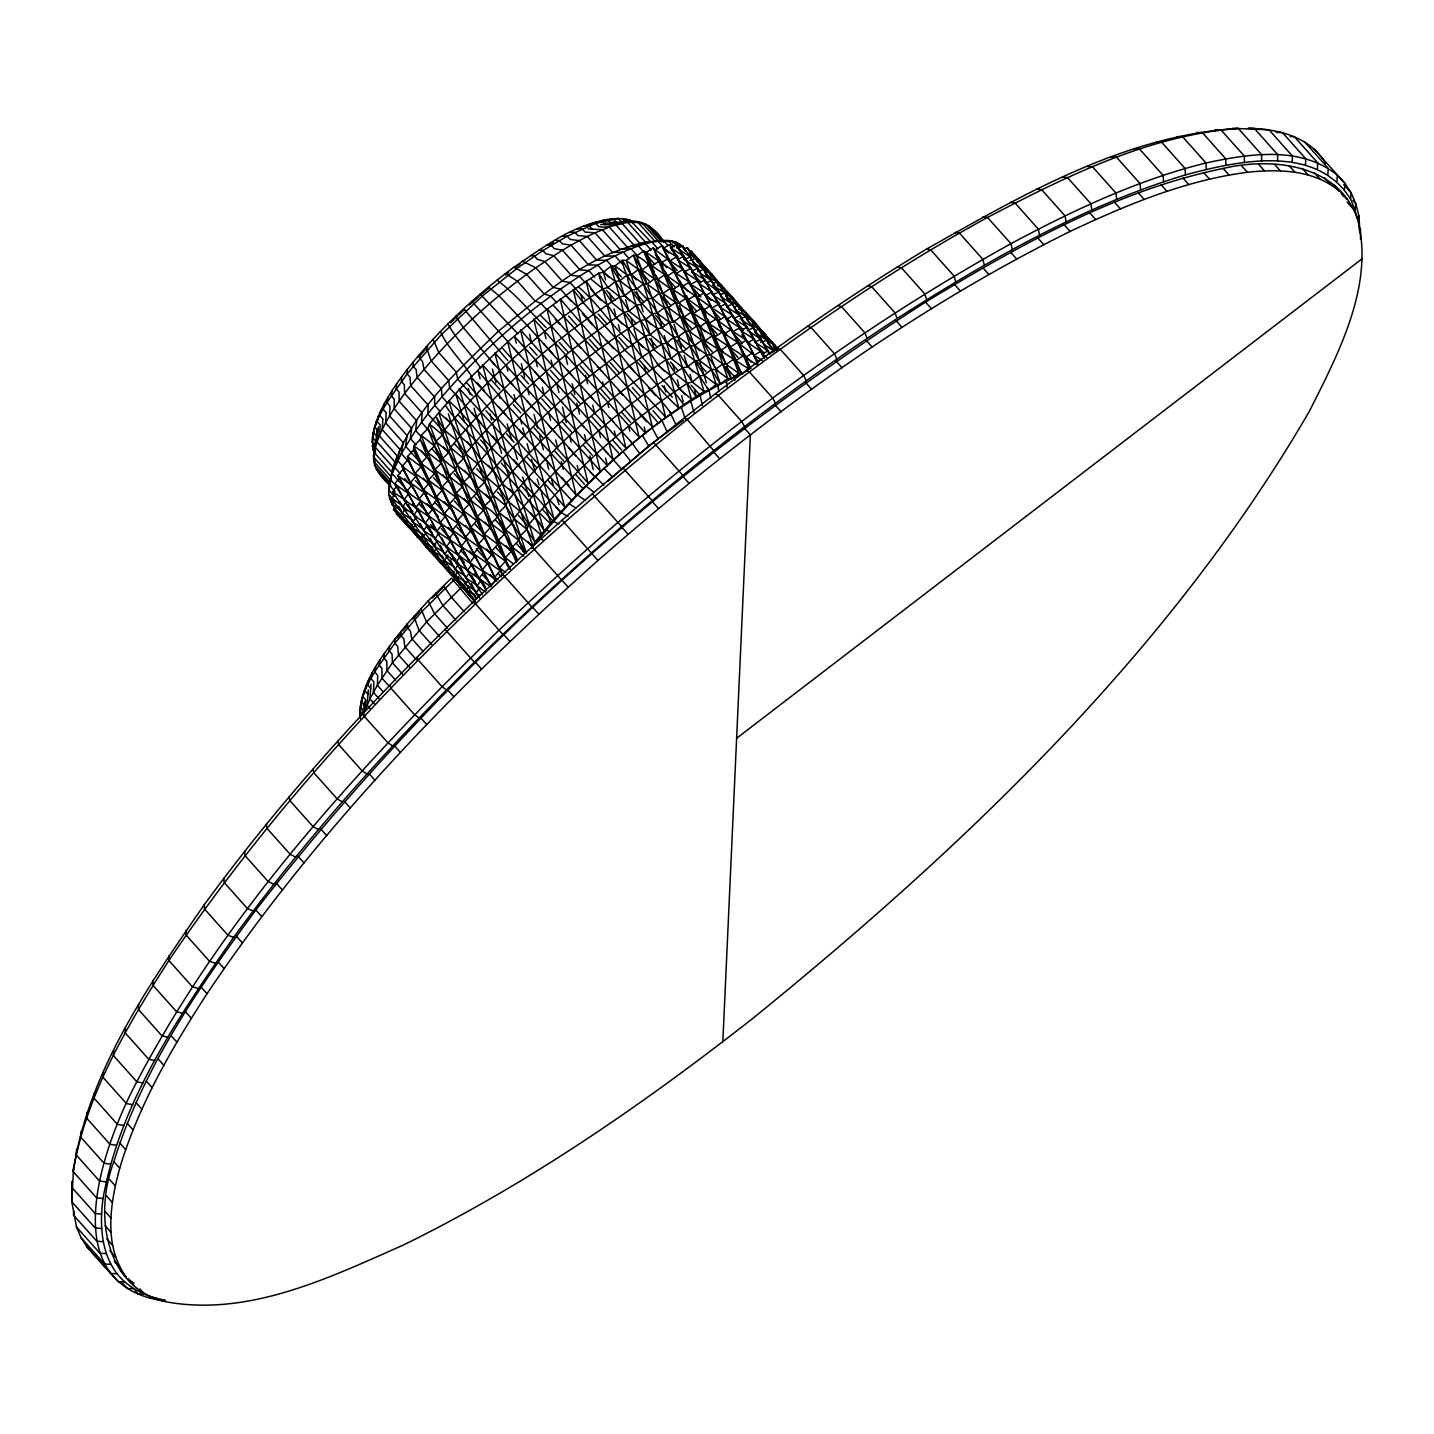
<?xml version="1.0" encoding="UTF-8"?>
<svg xmlns="http://www.w3.org/2000/svg" width="1434" height="1434" viewBox="0 0 1434 1434"><rect width="100%" height="100%" fill="white"/><g stroke="black" fill="none" stroke-linecap="round" stroke-linejoin="round"><path stroke-width="1.5" d="M1261.615 161.128L1261.651 154.657L1238.241 128.415C1124.973 135.172 1023.123 194.576 926.507 249.104C785.133 334.319 654.496 436.42 532.104 546.928C412.58 656.055 300.047 773.768 204.363 904.567C148.24 985.893 88.173 1071.7 73.152 1171.596L96.562 1197.838L102.997 1198.519C120.474 1101.133 178.228 1017.1 233.634 937.37C321.341 817.326 423.514 708.486 531.835 606.923C645.587 501.219 766.957 403.384 897.092 318.527C987.65 260.737 1082.096 206.155 1185.47 174.876C1238.044 160.787 1315.91 143.454 1350.577 199.111C1382.215 270.685 1341.435 347.566 1309.403 411.253C1170.467 650.373 966.552 844.769 753.549 1017.817C643.884 1103.75 528.537 1183.749 403.133 1245.142C329.175 1277.802 248.064 1317.29 165.107 1301.624C103.893 1286.674 94.196 1212.286 113.878 1161.665C142.558 1068.778 198.663 987.47 255.844 909.998C441.797 671.004 670.825 465.494 925.575 302.108C1018.516 245.77 1115.634 190.614 1223.166 168.441C1272.155 156.915 1338.908 164.085 1357.55 219.294M760.988 342.618L761.024 339.141L737.793 305.603L712.142 274.396L693.644 254.84M168.925 955.761L168.889 960.475C127.447 1025.597 86.04 1094.321 73.152 1171.596M1277.569 161.11L1277.694 154.657L1254.284 128.397L1248.297 128.307C1277.192 128.773 1310.174 136.499 1325.643 163.44M153.115 980.462L152.972 985.319L176.4 1011.562L182.387 1013.264M1292.195 162.472L1292.41 156.019L1268.982 129.777L1232.344 128.325M473.005 603.589L451.495 578.099L428.174 600.882L407.238 623.844L395.013 638.829L394.816 643.185C379.49 665.537 357.604 689.951 360.49 718.882M616.064 219.043C577.436 220.961 544.812 246.415 513.91 267.208C474.331 296.695 437.854 330.68 407.238 369.488L407.059 373.844C391.948 396.77 366.745 423.048 373.951 452.642M138.614 1004.481L138.399 1009.482L161.827 1035.724L167.903 1037.302M1305.478 165.215L1305.765 158.762L1282.337 132.52L1276.206 132.412M722.844 1041.711L750.394 434.843L744.533 428.282M1317.362 169.302L1317.721 162.884L1294.293 136.642L1290.17 136.553M125.493 1027.766L125.188 1032.892L148.616 1059.134L154.764 1060.586M1327.848 174.769L1328.26 168.37L1304.832 142.127M113.734 1050.262L113.376 1055.514L136.804 1081.756L143.006 1083.082M370.994 684.108L369.936 698.896L364.792 711.156L365.795 699.989L362.874 696.709C367.606 674.822 382.107 656.575 395.013 638.829M1336.882 181.562L1337.348 175.199C1300.548 145.372 1248.745 153.814 1205.994 162.974C1137.377 179.949 1073.008 210.44 1010.952 243.672C823.026 347.691 654.047 483.079 498.584 630.566C360.794 765.451 227.217 909.963 136.804 1081.756C103.356 1144.834 51.875 1284.129 163.261 1300.853M103.409 1071.915L102.997 1077.275L126.407 1103.535L132.681 1104.718M407.238 369.488L401.717 376.766L401.359 381.372L404.28 384.653L404.657 393.418C392.737 410.052 381.05 427.511 375.332 447.372C369.237 462.626 379.275 476.662 390.873 485.929M389.492 646.107L389.134 650.713L392.056 653.994L392.432 662.759L377.357 685.273L369.936 698.896L374.328 703.825M1344.465 189.682L1344.967 183.373L1313.938 148.957M368.341 689.987L367.086 705.223L370.008 708.504M94.519 1092.672L94.052 1098.139L117.463 1124.399L123.79 1125.475M1350.577 199.111L1351.115 192.855L1344.967 183.373L1337.348 175.199M87.08 1112.461L86.578 1118.054L109.988 1144.296L116.351 1145.264M378.361 426.92L377.017 441.833L394.583 461.515C392.629 476.303 381.892 495.59 395.784 507.923M1355.184 209.812L1355.739 203.61L1351.115 192.855L1343.783 184.645M73.726 1165.717L71.772 1201.71L76.504 1227.002L81.146 1237.775L87.277 1247.257L110.687 1273.5L117.05 1273.751C128.899 1288.646 147.021 1297.196 165.537 1300.172M117.05 1273.751C100.882 1252.438 99.663 1224.062 102.997 1198.519M120.474 1270.721L126.335 1277.282C103.284 1245.698 110.203 1203.413 119.721 1168.226C138.435 1105.489 171.65 1048.326 207.034 993.708C315.803 831.541 452.714 690.166 597.96 560.479C742.615 434.233 897.433 316.86 1070.105 231.43C1126.461 204.829 1185.147 180.433 1247.383 172.259C1278.662 168.943 1314.207 169.678 1339.356 191.188L1333.495 184.627M375.081 459.005L374.507 465.172L390.622 483.222M73.761 1210.888L73.385 1214.974L96.795 1241.217L103.23 1241.665M81.129 1131.265L80.591 1136.965L104.019 1163.207L110.4 1164.067M1352.818 200.33L1355.739 203.61L1358.858 215.656L1359.342 230.569M376.604 434L376.963 430.182M363.268 714.813L364.559 701.441M76.683 1149.028L76.11 1154.818L99.538 1181.078L105.955 1181.831M362.748 714.042L363.143 710.135L360.221 706.854L364.075 690.65M1360.077 232.953L1358.858 215.656M394.404 496.289L388.704 489.908L391.285 476.877L373.718 457.195L374.901 445.239L371.962 441.959C374.095 417.509 387.574 396.142 401.717 376.766M361.493 700.473L359.737 711.3L362.659 714.58M391.285 476.877C404.98 416.452 456.048 372.876 498.476 331.129C544.311 293.97 592.869 249.265 653.635 241.629M396.644 383.882L396.107 388.722L399.046 392.002L399.136 401.144L416.702 420.843L415.645 430.505L401.305 453.556L392.199 473.614L409.999 493.565M384.402 653.223L383.882 658.063L386.804 661.343L386.911 670.485L395.676 680.325M392.002 390.801L391.339 395.856L394.26 399.136L394.099 408.672L411.666 428.354L410.303 438.463L416.003 444.845M379.777 660.142L379.096 665.197L382.036 668.477L381.874 677.995L389.188 686.205M387.861 397.487L387.037 402.757L389.976 406.037L389.582 415.932L407.148 435.613L405.517 446.153L420.359 462.788M375.618 666.828L374.812 672.098L377.734 675.378L377.357 685.273L383.219 691.833M384.187 403.904L383.254 409.389L386.194 412.669L385.603 422.905L403.169 442.586L401.305 453.556L409.299 462.519M371.962 673.245L371.03 678.73L373.951 682.01L373.378 692.246L379.221 698.806M381.032 410.016L379.992 415.717L382.932 418.997L382.179 429.555L399.745 449.236L397.666 460.619L403.599 467.269M368.807 679.357L367.767 685.058L370.689 688.338M373.682 444.486L372.732 449.541L375.654 452.821M378.397 415.842L377.285 421.704L380.207 424.984L379.311 435.882L396.877 455.564L394.619 467.305L400.319 473.704M366.172 685.183L365.043 691.045L367.982 694.325M359.826 715.315L360.794 710.35M376.3 421.309L375.099 427.368L378.038 430.648M374.74 426.418L372.446 437.513L375.367 440.794L374.22 452.517L391.787 472.198M362.497 695.759L361.26 701.979L364.182 705.259M462.644 532.623L434.61 473.489L434.896 469.796L441.313 463.092L442.264 458.934L448.967 452.266L450.545 447.659C498.082 388.937 555.944 337.331 619.721 296.874L624.453 295.852L631.838 289.955L636.069 289.525L643.454 283.914L647.128 284.075L659.586 293.056L668.208 307.683L673.281 322.112L680.666 316.681L684.036 317.111L756.937 364.845M626.049 260.45L633.398 255.18L636.481 255.915L643.723 251.04L654.46 278.805L647.128 284.075L638.506 269.431L626.049 260.45L622.374 260.289L614.989 265.899L610.776 266.33L603.373 272.245L598.641 273.249C534.864 313.723 477.002 365.312 429.465 424.034L463.2 510.486L496.003 579.748L490.984 586.183L465.333 537.248L427.296 456.55L427.924 452.606L434.502 445.92L435.757 441.529L442.604 434.896L444.486 430.092C489.836 375.708 543.737 327.651 602.961 288.843L607.944 287.535L615.311 281.494L619.775 280.777L627.178 275.005L631.121 274.88L638.506 269.431L641.894 269.879L654.46 278.805L657.561 279.54L664.802 274.665L667.294 275.973L712.017 307.916L718.739 304.151L697.784 268.266L682.566 245.662L676.687 248.136L676.705 244.64L670.449 247.652L672.474 251.075M480.946 550.781L448.376 480.157L448.985 476.231L455.564 469.545L456.837 465.154L463.684 458.522L465.566 453.718C510.916 399.333 564.817 351.258 624.041 312.469L629.006 311.16L636.373 305.119L640.855 304.402L648.258 298.63L652.201 298.487L659.586 293.056L662.974 293.504L675.539 302.431L678.641 303.166L685.864 298.29L688.374 299.598L733.097 331.541L739.819 327.777L718.864 291.891L703.646 269.269L687.37 247.706L683.713 248.978M507.977 566.735L490.536 527.407L491.145 523.482L497.723 516.778L498.978 512.404L505.826 505.772L507.708 500.95C553.076 446.583 606.976 398.509 666.201 359.701L671.166 358.41L678.533 352.37L683.014 351.635L690.417 345.881L694.361 345.737L701.728 340.288L705.116 340.736L749.104 369.147L741.88 374.023L738.779 373.288L726.196 364.361L717.699 349.663L695.436 295.135L676.579 256.901L669.839 244.676L664.91 247.329M502.258 574.693L476.751 520.739L477.056 517.047L483.473 510.343L484.405 506.184L491.127 499.516L492.704 494.909C540.224 436.187 598.086 384.581 661.881 344.124L666.613 343.102L673.998 337.205L678.21 336.757L685.613 331.164L689.288 331.308L701.728 340.288L710.35 354.933L722.808 363.913L731.43 378.558L738.779 373.288C722.306 328.547 702.302 284.954 676.705 244.64L682.692 256.525L686.994 261.346M510.343 569.029L497.831 544.364L498.118 540.672L504.553 533.968L505.485 529.791L512.207 523.123L513.784 518.534C561.303 459.812 619.165 408.206 682.96 367.731L687.693 366.728L695.078 360.812L699.29 360.382L706.693 354.772L710.35 354.933L717.699 349.663L727.755 378.397L731.43 378.558M743.314 373.055C659.174 411.271 588.352 475.676 531.942 548.093L534.864 542.142C582.383 483.437 640.245 431.831 704.04 391.357L708.755 390.353L716.158 384.437L720.37 384.007L727.755 378.397L715.441 369.363L711.497 369.506L704.094 375.26L699.613 375.977L692.246 382.018L687.262 383.326C628.056 422.134 574.156 470.191 528.788 524.575L526.905 529.397L520.058 536.011L518.803 540.403L512.225 547.107L511.615 551.032L516.473 562.325M503.047 575.249L469.456 503.782L470.065 499.857L476.644 493.171L477.898 488.779L484.746 482.147L486.646 477.325C531.996 422.958 585.897 374.883 645.121 336.076L650.086 334.785L657.453 328.745L661.934 328.01L669.337 322.256L673.281 322.112L664.534 307.539L654.46 278.805L662.974 293.504L667.455 305.657M456.102 580.25L426.31 547.179L427.798 543.809M475.102 602.047L468.452 594.429L469.958 591.059M444.827 566.86L393.543 509.59L395.246 506.094M431.526 550.513L426.31 547.179L414.623 533.215L416.326 529.72M471.929 596.652L468.452 594.429L456.765 580.447L458.486 576.97M421.596 537.678L414.623 533.215L403.205 519L405.123 515.38M474.385 600.936L424.285 542.626L426.203 539.005M463.738 584.911L456.765 580.447L445.365 566.251L447.283 562.63M475.317 600.918L466.444 589.858L468.344 586.255M412.472 524.952L403.205 519L392.091 504.553L394.207 500.824M431.706 547.376L424.285 542.626L413.171 528.178L415.286 524.45M454.632 572.202L445.365 566.251L434.251 551.785L436.366 548.075M457.428 571.7L455.331 575.41L466.444 589.858L475.712 595.809M496.594 580.985L494.694 577.346L500.161 570.768C495.375 559.421 490.195 548.451 484.298 537.553L484.28 534.111L450.545 447.659L442.604 434.896L429.465 424.034L427.906 428.641L421.184 435.309L420.252 439.467L413.817 446.189L413.53 449.864L407.453 456.568L407.794 459.758L402.112 466.391L403.097 469.043L397.845 475.568L425.163 523.41L444.791 554.313L476.411 599.036L478.508 595.307M498.136 579.802L494.694 577.346L471.033 530.616L470.675 527.425L476.751 520.739L463.2 510.486L455.671 497.114L455.976 493.421L462.393 486.718L463.325 482.559L470.047 475.891L471.625 471.284C519.162 412.562 577.024 360.956 640.801 320.499L645.533 319.477L652.918 313.58L657.13 313.15L664.534 307.539L668.208 307.683L680.666 316.681L689.288 331.308L693.626 343.676M423.657 534.954L413.171 528.178L402.345 513.48L404.639 509.662M442.981 557.432L434.251 551.785L423.424 537.105L425.719 533.287M465.817 582.186L455.331 575.41L444.504 560.73L447.946 554.994M476.07 591.184L465.584 584.355L467.878 580.519M412.831 520.309L402.345 513.48L391.805 498.584L394.601 494.156M435.667 545.063L423.424 537.105L412.884 522.191L416.613 516.312M453.252 566.412L444.504 560.73L433.964 545.816L436.761 541.407M466.175 576.737L455.044 569.441L457.84 565.032M479.637 598.032L476.124 593.067L479.852 587.169M424.016 529.505L412.884 522.191L402.649 507.062L406.647 501.04M443.249 551.893L433.964 545.816L423.711 530.688L426.723 526.17M408.833 479.852L403.097 469.043L436.85 531.261L455.904 562.576L458.772 563.562L444.791 554.313L447.802 549.796M479.834 595.504L476.124 593.067L465.871 577.938L469.868 571.915L467.323 570.642L448.824 538.933L407.794 459.758L432.781 508.873L427.744 515.326L429.698 517.154L425.163 523.41L436.259 530.903M414.874 515.147L402.649 507.062L392.683 491.719L395.892 487.112M435.954 538.772L423.711 530.688L413.763 515.344L418.029 509.195L415.77 507.654L400.373 479.422M448.806 548.29L434.843 538.969L439.109 532.821M482.523 594.734L476.984 586.201L481.268 580.053L479.01 578.511L469.904 562.558L446.297 518.266M425.97 523.5L413.763 515.344L404.083 499.785L408.618 493.529L394.691 484.029L399.477 477.665L397.845 475.568L408.869 483.276L413.171 488.098M476.357 584.857L465.871 577.938L455.904 562.576L460.189 556.446L446.243 547.035L450.778 540.761L434.251 511.723M451.674 542.536L457.93 554.886L471.84 564.387L467.323 570.642L476.984 586.201L485.714 592.027M450.778 540.761L436.85 531.261L441.636 524.916L427.744 515.326L421.453 503.047M457.93 554.886L462.716 548.541L455.331 535.33M469.312 551.014L476.411 558.955L483.796 572.148L479.01 578.511L486.305 590.772M429.913 503.477L415.86 476.285L402.112 466.391L411.701 485.248L406.664 491.701L418.818 500.09M483.796 572.148L469.904 562.558L474.923 556.123L467.376 541.873M397.075 638.094L400.552 633.738M472.109 554.133L461.085 546.426L466.337 539.901L442.156 490.303C438.356 473.328 430.092 454.865 413.817 446.189L445.257 516.276L440.005 522.801L451.029 530.526M418.8 357.066L427.78 346.652M402.864 630.835L407.812 624.919M412.956 618.986L419.66 611.493M475.228 524.288L484.136 534.255L490.536 527.407L458.199 443.016M432.476 597.996L444.522 586.058M450.67 322.668L464.58 309.35M608.231 481.053L648.724 445.902L683.498 420.234M469.366 305.012L479.028 296.444M455.958 577.938L421.542 611.942L394.816 643.185L397.756 646.465L398.419 654.836L410.124 667.957M462.788 586.148L426.543 621.944L392.432 662.759L402.667 674.231M480.659 295.028L488.851 288.109M736.61 738.277L1362.3 258.622M505.395 274.916L508.712 272.424M515.308 267.513L520.255 263.964M668.208 307.683L675.539 302.431L653.277 247.885L646.214 252.348L643.723 251.04L654.37 271.707M663.028 266.527L653.277 247.885L655.159 249.785L662.006 245.77L680.218 284.774L696.619 326.056L689.288 331.308L684.036 317.111L691.331 312.038L737.596 342.385L754.176 355.166L760.898 351.402C741.557 315.337 718.362 281.297 691.063 250.771L693.931 256.668M707.374 346.831L696.619 326.056L711.497 369.506L720.37 384.007L715.441 369.363L722.808 363.913L726.196 364.361L733.491 359.289L741.88 374.023L714.759 313.365M653.062 273.392L660.16 281.351L670.252 288.413L678.641 303.166L673.066 289.453L664.802 274.665L651.986 265.828L646.214 252.348L674.356 271.51L682.405 286.37L689.378 282.139L690.937 284.291L697.659 280.526L703.843 292.411L710.941 300.369M549.76 244.73L553.614 242.471M698.914 324.819L685.864 298.29L673.066 289.453L667.294 275.973L674.356 271.51L676.239 273.392L683.086 269.395L689.951 282.426M655.159 249.785L669.857 260.683L676.579 256.901L682.763 268.785M669.857 260.683L683.086 269.395L684.341 271.833L690.919 268.301L697.641 281.369M707.07 294.562L711.999 291.927L719.671 306.858L726.088 303.596L732.738 316.663M708.145 297.232L718.739 304.151L724.905 316.036L729.207 320.858L739.819 327.777L747.58 342.69L754.159 339.177L760.862 352.244M684.341 271.833L697.659 280.526L698.591 283.233L705.008 279.971L712.608 294.902L726.088 303.596M752.868 338.406L747.168 327.203L740.751 330.483L739.819 327.777L745.985 339.643M747.58 342.69L760.898 351.402L761.83 354.108L768.248 350.828L770.237 354.252M722.861 299.814L718.864 291.891L712.608 294.902L711.999 291.927L698.591 283.233M744.927 325.41L739.944 315.516L733.688 318.527L733.079 315.552L721.338 307.952M742.418 331.577L754.159 339.177L754.768 342.152L761.024 339.141L768.248 350.828L768.534 354.073M670.449 247.652L683.946 256.345L684.233 259.572L690.31 256.829L694.038 264.286M716.032 289.776L711.389 280.455L705.313 283.197L705.008 279.971L691.529 271.277L697.784 268.266L702.768 278.178M737.112 313.401L732.469 304.08L726.375 306.822L739.944 315.516M757.26 335.162L753.531 327.687L747.455 330.447L761.024 339.141L767.011 351.025M770.56 353.158L774.611 351.312L758.873 329.228L733.222 298.021L714.724 278.465M707.338 276.726L703.646 269.269L697.749 271.761L697.784 268.266L684.233 259.572M720.8 294.544L724.726 292.894L728.418 300.351M739.908 318.993L745.805 316.52L748.566 322.112M762.942 341.794L766.867 340.145L771.492 349.466M689.951 260.558L695.633 258.353L697.587 262.314M712.931 283.448L716.713 281.978L718.667 285.94M733.993 307.073L737.793 305.603L739.729 309.547M755.073 330.698L758.873 329.228L762.763 337.133M704.793 272.603L708.45 271.331L711.174 276.905M725.873 296.229L729.512 294.938L731.34 298.666M746.953 319.854L750.591 318.563L753.316 324.138M768.015 343.479L771.671 342.188L777.587 349.806M717.466 285.635L720.979 284.541L722.772 288.252M738.546 309.26L742.041 308.167L726.841 298.648M729.87 298.917L733.222 298.021L729.53 295.673M650.516 241.593L630.064 220.173L618.233 218.434L595.827 223.345L567.255 236.18L542.948 250.502L517.208 268.23L482.362 296.013L441.296 334.66L407.059 373.844L409.981 377.124L410.644 385.495L428.21 405.177L427.852 413.906L415.645 430.505L421.578 437.155M684.556 249.498C676.292 236.341 657.919 240.446 645.443 243.762C621.854 250.896 600.237 263.193 579.479 276.278C522.191 313.831 470.513 360.275 427.852 413.906L444.164 432.19M606.976 219.42L618.233 218.434L621.155 221.714C639.277 217.86 655.302 226.447 664.103 242.418M1238.241 128.415C1148.544 135.244 1066.036 176.49 987.524 217.43C881.516 275.4 782.193 344.913 687.28 419.517C492.238 576.109 309.69 752.653 168.889 960.475L192.299 986.717L198.197 988.564M601.742 220.37L607.908 219.868L610.83 223.148M623.27 219.348L626.64 219.079L629.562 222.36L641.787 222.575L659.353 242.256M667.079 241.665L672.869 241.217L678.802 247.867M596.096 221.804L602.065 221.356L605.005 224.636M672.761 242.722L676.687 242.436L680.684 246.917M590.037 223.74L595.827 223.345L598.749 226.626C612.085 229.082 624.202 220.334 637.628 221.965L655.195 241.647L668.459 240.571L674.141 246.953M583.62 226.142L589.195 225.837L592.117 229.117M576.844 229.028L582.186 228.813L585.126 232.093L595.002 232.828L609.36 227.074L626.927 246.756L638.471 245.985L642.934 250.968M569.764 232.38L574.873 232.272L577.794 235.552L587.295 236.467L595.002 232.828L612.569 252.509L623.27 252.079L629.203 258.729M562.379 236.162L567.255 236.18L570.176 239.46L579.282 240.589L587.295 236.467L604.861 256.148L615.096 255.933L622.231 263.91M1215.118 129.705L1220.908 129.813L1244.336 156.055L1244.389 162.526M612.39 222.109L627.751 222.378L645.318 242.077L663.476 240.5L667.939 245.483M149.907 1298.111L156.055 1298.218M1196.655 132.466L1202.355 132.591L1225.765 158.833L1225.927 165.269M641.267 223.632L645.408 223.74L661.504 241.772M605.202 223.023L622.069 223.417L639.636 243.099L651.95 242.095L657.883 248.745M144.153 1294.131L137.951 1293.988L135.029 1290.708M1176.991 136.589L1182.584 136.732L1205.994 162.974L1206.281 169.391M133.667 1288.664L127.411 1288.503L121.549 1281.942M1156.198 142.074L1161.665 142.235L1185.076 168.477L1185.47 174.876M600.631 224.493L615.939 224.977L633.487 244.658L645.443 243.762L651.144 250.143M554.743 240.374L559.368 240.536L562.307 243.816L570.983 245.16L579.282 240.589L596.849 260.271L606.6 260.289L621.442 276.923M124.633 1281.871L118.323 1281.673L87.277 1247.257M1134.294 148.885L1139.636 149.1L1163.064 175.342L1163.566 181.688M1111.35 157.041L1116.584 157.292L1139.994 183.534L1140.639 189.844M110.956 1264.34L104.557 1264.017L81.146 1237.775M588.012 228.884L602.37 229.691L619.936 249.373L631.068 248.763L639.08 257.726M106.331 1253.621L99.914 1253.262L76.504 1227.002M1087.438 166.487L1092.511 166.792L1115.939 193.034L1116.71 199.29M546.892 245.017L551.265 245.304L554.187 248.602L562.451 250.197L580.017 269.879L588.747 270.488L594.68 277.138M1062.576 177.207L1067.523 177.583L1090.933 203.825L1091.848 210.027M101.635 1228.454L95.2 1227.952L71.772 1201.71L72.292 1181.257L71.7 1187.244L95.11 1213.487L101.563 1214.078M1036.854 189.198L1041.64 189.647L1065.068 215.889L1066.125 222.019M1010.307 202.427L1014.967 202.929L1038.377 229.171L1039.578 235.23M538.843 250.018L542.948 250.502L545.87 253.782L553.703 255.646L571.27 275.328L579.479 276.278L585.18 282.659M983.025 216.839L987.524 217.43L1010.952 243.672L1012.296 249.641M955.08 232.416L959.418 233.079L982.828 259.339L984.351 265.218M530.634 255.413L534.488 256.059L537.409 259.339L544.795 261.508L562.343 281.189L570.033 282.48L584.875 299.097M926.507 249.104L930.684 249.875L954.112 276.117L955.779 281.924M897.397 266.885L901.412 267.764L924.84 294.006L926.669 299.706M522.317 261.149L535.742 267.746L553.309 287.427L560.443 289.076L571.252 301.194M867.803 285.707L871.675 286.692L895.085 312.935L897.092 318.527M837.832 305.532L841.525 306.607L864.935 332.867L867.104 338.334M513.91 267.208L526.601 274.324L544.167 294.006L550.764 296.067L556.697 302.717M807.521 326.289L811.035 327.49L834.463 353.75L836.793 359.109M215.297 963.254L209.489 961.264L186.079 935.022L186.026 930.451M539.094 538.575L543.11 540.044M233.634 937.37L227.934 935.237L204.506 908.995L204.363 904.567M776.941 347.96L780.293 349.287L803.721 375.529L806.231 380.763M253.173 911.002L247.58 908.726L224.152 882.484L223.901 878.2M505.467 273.553L517.423 281.225L534.99 300.907L541.03 303.381L546.712 309.762M545.906 530.006L549.814 531.638M273.858 884.204L268.373 881.767L244.963 855.524L244.587 851.384M746.2 370.474L749.373 371.908L772.801 398.168L775.471 403.277M558.812 524.002L553.183 521.313L542.787 509.679M295.655 857.03L290.295 854.449L266.867 828.207L266.365 824.227M318.491 829.551L313.257 826.826L289.829 800.566L289.202 796.748M715.351 393.776L718.344 395.354L741.772 421.596L744.622 426.579M496.989 280.168C515.29 293.629 529.899 311.626 546.103 327.633M568.079 516.455L560.855 512.547L555.908 506.991M342.314 801.839L337.223 798.953L313.795 772.711L313.042 769.036M684.448 417.814L687.28 419.517L713.72 450.617M568.904 503.71L575.823 507.959M367.068 773.966L362.121 770.918L338.693 744.676L337.797 741.163M699.81 265.846L708.45 271.331M720.89 289.471L729.512 294.938M741.97 313.096L750.591 318.563M761.329 335.628L771.671 342.188L774.396 347.763M692.963 256.525L699.9 260.916M688.338 253.728L695.633 258.353M706.621 270.883L712.142 274.396L714.06 278.321M693.375 262.745L703.646 269.269M705.779 275.023L720.979 284.541M712.734 285.276L724.726 292.894M746.935 316.95L754.302 321.646L771.671 342.188M735.534 309.995L745.805 316.52M749.749 323.439L763.121 331.792L764.931 335.502M771.689 342.923L777.891 348.157M754.893 332.527L766.867 340.145M770.829 347.064L776.296 350.523M401.645 517.172L396.125 513.659L420.897 540.349M424.572 541.962L417.204 537.284L415.286 533.358M429.447 550.764L434.645 554.062M453.986 576.576L450.527 574.371L448.717 570.678M463.039 586.864L459.346 584.534L457.446 580.609M678.39 249.211L690.31 256.829M701.154 273.93L711.389 280.455M739.98 308.418L745.196 311.734L754.302 321.646L756.202 325.572M720.531 296.462L732.469 304.08M762.798 333.154L775.382 345.253M741.611 320.087L753.531 327.687M764.394 344.787L772.908 350.237M405.23 523.553L410.447 526.887M456.084 576.343L447.372 570.804L444.701 565.265M718.864 291.891L705.205 281.763M393.543 509.59L400.516 514.053M444.415 562.415L435.685 556.84L433.014 551.319M735.373 319.603L747.168 327.203M754.768 342.152L768.248 350.828M392.091 504.553L400.839 510.199M690.919 268.301L677.511 259.608L683.946 256.345L690.579 269.413M761.83 354.108L766.849 357.371M657.973 241.02L665.985 249.982L676.579 256.901M391.805 498.584L402.936 505.879L407.238 510.701M692.586 285.384L704.166 293.02L711.031 306.051M713.666 309.009L725.245 316.627L732.111 329.677M734.746 332.634L746.325 340.252L754.176 355.166M755.826 356.259L762.44 360.615M658.69 257.188L661.325 262.745L668.298 258.514L676.239 273.392L689.378 282.139L699.075 300.728M392.719 745.985L387.897 742.776L364.487 716.534L363.447 713.182M392.683 491.719L404.908 499.874M468.129 570.75L455.904 562.576L451.459 553.649M396.949 485.57L394.691 484.029L404.083 499.785L418.029 509.195M478.418 578.135L467.323 570.642L461.64 559.332M488.546 287.033L499.032 295.87L529.54 327.884M427.959 515.953L415.77 507.654L420.556 501.291L411.701 485.248M491.181 586.829L479.01 578.511L471.84 564.387M462.716 548.541L448.824 538.933L453.843 532.498L436.94 499.91L413.53 449.864L421.04 463.254L434.61 473.489L428.515 480.193L428.874 483.366L442.479 510.827M577.293 494.855L585.556 500.591M653.599 442.514L682.871 475.335M432.781 508.873L418.925 499.175L424.177 492.669L410.375 482.864L415.86 476.285L407.453 456.568L421.076 466.695L428.515 480.193L442.156 490.303L436.259 496.989L449.953 506.991L444.271 513.623L458.02 523.535L452.535 530.114L464.616 538.682M496.003 579.748L482.165 570.051L487.417 563.526L473.614 553.739L479.081 547.143L465.333 537.248L471.033 530.616L457.338 520.596L463.236 513.928L463.2 510.486L469.456 503.782L455.564 469.545L442.264 458.934L434.502 445.92L427.906 428.641L435.757 441.529L448.967 452.266L456.837 465.154L470.047 475.891L477.898 488.779L505.36 557.736L505.377 561.178L509.644 568.886M445.257 516.276L431.455 506.489L436.94 499.91L423.191 489.998L428.874 483.366L415.179 473.363L421.076 466.695L421.04 463.254L427.296 456.55L420.252 439.467L427.924 452.606L434.896 469.796L448.376 480.157L455.976 493.421L469.456 503.782L477.056 517.047L490.536 527.407L498.118 540.672L511.615 551.032L517.19 560.766M419.176 717.968L414.498 714.616L391.088 688.374L389.905 685.165M500.161 570.768L486.413 560.873L492.113 554.241L478.418 544.221L484.298 537.553L470.675 527.425L463.236 513.928L449.595 503.818L455.671 497.114L442.12 486.879L448.376 480.157L441.313 463.092L427.924 452.606L421.184 435.309L434.502 445.92M505.718 572.399L499.498 567.846L505.377 561.178L491.754 551.05L497.831 544.364L484.28 534.111M684.036 317.111L675.539 302.431L685.613 331.164L694.361 345.737L706.693 354.772L717.95 371.209M636.069 289.525L631.121 274.88L622.374 260.289C625.887 290.062 658.564 298.182 661.934 328.01L673.998 337.205L683.014 351.635L695.078 360.812L704.094 375.26L706.424 382.806M647.128 284.075L641.894 269.879L633.398 255.18C640.424 274.199 644.87 297.268 664.534 307.539L669.337 322.256L678.21 336.757L690.417 345.881L699.29 360.382L711.497 369.506L716.158 384.437L704.094 375.26M134.007 1283.305L128.02 1278.805L133.882 1285.366M94.895 1255.431L97.924 1257.708M513.82 564.136L505.36 557.736L511.615 551.032L498.476 518.696M671.488 319.137L685.613 331.164L704.04 391.357L692.246 382.018L682.96 367.731L671.166 358.41L661.881 344.124L650.086 334.785L645.533 319.477L636.373 305.119L624.453 295.852L614.989 265.899L627.178 275.005C629.132 298.971 652.129 308.722 661.934 328.01M645.533 319.477L657.453 328.745L666.613 343.102L670.592 356.492M666.613 343.102L678.533 352.37L687.693 366.728L699.613 375.977L708.755 390.353M446.386 689.987L441.869 686.474L418.441 660.232L417.097 657.184M523.948 556.267L512.225 547.107L504.553 533.968L491.145 523.482L483.473 510.343L470.065 499.857L462.393 486.718L448.985 476.231L441.313 463.092M586.004 486.036L593.855 492.185M509.662 478.831C511.92 501.936 533.735 512.189 544.024 530.562L517.549 441.708L494.82 352.854L600.201 470.961L560.156 298.756C594.321 338.98 629.436 378.361 665.537 416.864L649.333 351.868L631.838 289.955L619.775 280.777L610.776 266.33L619.721 296.874L629.006 311.16L640.801 320.499L650.086 334.785M517.656 560.479C509.034 541.012 504.714 517.244 484.405 506.184C478.992 490.303 460.977 485.427 455.564 469.545M622.876 467.842L652.147 500.663M591.31 279.415L602.961 288.843L612.39 303.04L624.041 312.469L633.469 326.665L645.121 336.076L654.549 350.272L666.201 359.701L675.629 373.898L687.262 383.326L696.691 397.523M521.42 513.892L526.905 529.397L534.864 542.142L506.543 453.718L482.469 364.684L587.868 482.792L546.928 308.615C581.344 348.641 616.459 388.022 652.327 426.723L619.721 296.874L607.944 287.535L598.641 273.249L615.401 336.775L639.08 437.137L533.699 319.029L575.984 494.766C541.586 454.739 506.453 415.376 470.603 376.658L496.2 465.62L526.565 553.416L518.803 540.403L505.485 529.791L498.978 512.404L491.127 499.516L477.898 488.779L448.591 400.624C468.864 418.423 483.168 441.457 503.442 459.256C518.158 480.946 539.256 497.042 553.972 518.732L529.164 429.716L507.546 341.238L563.024 403.438M533.287 546.748L520.058 536.011L512.207 523.123L498.978 512.404L480.784 459.687L459.274 388.668C495.357 427.189 530.508 466.552 564.655 506.776L545.709 435.542L520.524 329.928L625.905 448.035L586.112 281.01L595.684 295.117L607.191 304.617L616.763 318.724L628.253 328.243L637.825 342.35L649.333 351.868L658.905 365.975L670.413 375.493L679.985 389.6L691.493 399.118L669.337 322.256L657.13 313.15L652.201 298.487M532.57 544.83L526.905 529.397L513.784 518.534L505.826 505.772L492.704 494.909L484.746 482.147L471.625 471.284L463.684 458.522L450.545 447.659L438.625 412.454L451.549 423.568L459.705 436.061L472.628 447.193L480.784 459.687L493.708 470.818L501.864 483.312L514.788 494.443L520.739 511.938L528.788 524.575L541.819 535.563M474.278 662.114L444.988 629.293M578.888 287.374C599.036 304.223 612.264 327.364 632.394 344.232C647.541 366.602 669.14 383.111 684.269 405.481M520.739 511.938L507.708 500.95L499.659 488.331L486.646 477.325L478.597 464.706L465.566 453.718L457.518 441.08L444.486 430.092L436.438 417.455L448.967 452.266M603.194 448.466L612.927 459.346L573.241 289.525C588.603 311.698 609.898 328.511 625.26 350.685C645.157 367.749 658.726 390.568 678.623 407.632L661.881 344.124L643.454 283.914L631.121 274.88L626.783 262.512M480.175 294.113L517.817 333.71M551.176 524.109C530.688 506.525 516.706 483.204 496.2 465.62C481.734 443.698 460.26 427.906 445.795 406.001M603.893 485.14L590.037 471.732M566.197 296.049C586.094 313.114 599.376 336.165 619.416 353.105C635.011 375.081 655.965 392.199 671.578 414.157M377.716 471.177L380.189 473.399M392.934 504.732L395.551 507.08M502.778 634.402L473.507 601.581M561.268 512.476C525.059 474.062 489.926 434.699 455.887 394.368M592.332 493.744L621.603 526.547M553.327 305.388C589.302 343.981 624.435 383.362 658.708 423.496M572.041 500.753C536.065 462.124 500.914 422.761 466.642 382.645M728.884 295.368L745.196 311.734L746.989 315.426M773.804 345.307L776.583 347.996M540.385 315.301L550.853 325.572L645.766 433.427L644.242 427.099M531.835 606.923L502.563 574.102M604.18 468.613L612.569 476.966M583.387 489.03L508.084 406.091L478.006 370.922L480.121 378.773M399.817 516.742L411.2 528.25M470.173 594.805L458.88 583.19M760.898 329.856L766.276 335.359M527.479 325.733L632.86 443.841M595.235 477.379L489.854 359.271M562.038 520.112L591.31 552.932M561.375 579.73L532.104 546.928M516.258 343.12L514.681 336.596L620.062 454.703M605.578 458.163L607.496 465.907L502.097 347.799M471.876 301.355L508.03 341.794M655.41 254.929L666.792 267.674M742.31 373.432L737.363 367.893M685.129 394.673L678.031 386.714M630.619 441.17L639.546 453.359M561.053 401.215L584.104 427.063M582.132 424.84L607.98 453.807M513.731 348.175L520.883 356.188M457.625 396.842L449.613 387.861L448.752 380.619L431.186 360.938L426.131 346.885M540.313 523.751L530.419 512.655M532.731 546.963L527.784 541.425M421.704 451.244L428.856 459.256M373.485 432.638L376.425 435.918L375.332 447.372L392.88 467.054L389.241 484.943L395.175 491.593M404.603 478.49L408.869 483.276M389.546 498.369L393.543 502.85M1346.902 199.272L1341.041 192.712L1343.461 196.458M1347.118 202.086L1352.961 208.647M1324.514 177.87L1330.376 184.43M1314.1 172.456L1319.943 179.017M1302.269 168.37L1308.113 174.93M1289.058 165.663L1294.92 172.223M1274.503 164.301L1280.365 170.861M1258.658 164.318L1264.501 170.879M1241.521 165.699L1247.383 172.259M1223.166 168.441L1229.01 175.002M1203.61 172.546L1209.471 179.107M1182.925 177.995L1188.786 184.556M1161.146 184.771L1167.007 191.331M1138.345 192.873L1144.189 199.434M1114.541 202.266L1120.402 208.826M1089.822 212.931L1095.684 219.492M1064.243 224.851L1070.105 231.43M1037.858 238.008L1043.719 244.569M1010.737 252.33L1016.581 258.891M982.935 267.817L988.779 274.378M954.524 284.434L960.368 290.994M925.575 302.108L931.419 308.668M896.16 320.822L902.004 327.4M866.333 340.539L872.195 347.1M836.201 361.189L842.045 367.749M805.8 382.735L811.662 389.295M679.931 244.228L684.376 249.211M714.383 287.768L718.846 292.751M757.403 335.968L761.848 340.951M724.851 303.775L729.153 308.597M745.931 327.4L750.233 332.222M672.385 250.466L678.318 257.116M691.672 272.084L700.563 282.05M715.405 298.684L719.85 303.667M734.674 320.284L743.583 330.268M756.919 345.218L764.34 353.535M648.455 225.425L663.064 241.88M665.985 249.982L668.782 253.119M679.967 265.648L687.065 273.607M741.79 334.947L750.287 344.465M666.792 258.729L677.171 270.363M689.037 283.663L700.903 296.946M711.282 308.597L720.191 318.563M732.057 331.863L742.436 343.497M754.302 356.797L758.747 361.78M630.064 220.173L633.003 223.453M680.774 283.34L687.872 291.299M699.039 303.829L706.137 311.787M718.721 325.877L727.217 335.413M741.199 351.079L751.093 362.157M622.679 218.506L625.618 221.786M645.892 254.284L654.782 264.268M668.136 279.218L675.557 287.535M687.424 300.835L696.315 310.802M709.669 325.769L717.09 334.086M728.956 347.387L737.847 357.353M613.304 218.9L616.226 222.18M775.22 405.105L781.082 411.683M674.141 297.017L681.222 304.976L691.331 312.038L697.999 323.779M695.203 320.642L705.098 331.738M716.283 344.268L723.381 352.226M639.582 270.363L649.961 281.996M663.315 296.963L670.736 305.281M682.602 318.581L691.493 328.547M704.847 343.515L712.268 351.814M725.604 366.781L734.513 376.748L734.8 380.619M629.347 271.886L636.445 279.845M689.772 339.625L699.667 350.721M634.778 291.873L643.687 301.857M655.553 315.157L664.444 325.124M677.798 340.091L685.219 348.39M697.067 361.691L705.976 371.675M608.608 277.264L597.799 265.165L588.549 264.842L570.983 245.16C506.865 283.376 449.989 334.122 404.657 393.418L422.223 413.1L421.488 422.295L429.501 431.275M622.589 292.93L629.687 300.889M643.669 316.555L650.767 324.514M664.749 340.181L671.847 348.121M685.811 363.788L692.909 371.747M706.89 387.413L709.041 389.833L710.69 398.365M606.546 290.439L615.455 300.405M627.321 313.705L636.212 323.672M649.566 338.639L656.987 346.956M670.323 361.906L677.744 370.223M691.098 385.19L699.989 395.157L702.463 405.589M590.88 289.041L600.828 300.19M614.81 315.856L621.908 323.815M635.889 339.482L642.97 347.422M656.951 363.089L664.05 371.048M598.211 314.064L607.12 324.03M618.986 337.331L627.877 347.297M639.743 360.597L648.652 370.581M661.988 385.531L672.367 397.182M713.827 452.176L719.671 458.755M582.437 313.723L592.332 324.819M606.295 340.467L613.411 348.426M627.375 364.093L634.473 372.051M648.455 387.718L655.553 395.676M669.535 411.343L676.256 425.217M568.563 316L577.454 325.984M589.32 339.284L598.229 349.251M610.095 362.551L618.986 372.517M632.34 387.485L639.761 395.802M653.097 410.751L662.006 420.736L667.115 431.795M555.263 319.352L559.565 324.156M576.343 342.959L580.645 347.781M597.422 366.584L601.724 371.406M618.502 390.209L622.786 395.031M639.582 413.834L646.662 421.775M683.14 476.751L689.001 483.33M559.439 342.583L568.348 352.567M580.214 365.867L589.105 375.833M600.971 389.134L609.88 399.1M621.747 412.4L630.637 422.385M543.522 343.551L553.416 354.646M567.398 370.295L571.7 375.134M588.478 393.92L592.78 398.742M609.558 417.545L613.86 422.367M529.684 347.01L537.105 355.309M550.441 370.277L559.35 380.243M571.216 393.543L580.107 403.528M591.973 416.828L600.882 426.794M612.73 440.095L621.639 450.061M652.578 501.954L658.439 508.514M534.864 371.872L544.759 382.95M507.779 360.561L463.738 308.758M521.116 375.529L528.537 383.828M541.891 398.795L550.781 408.762M562.648 422.062L571.557 432.046M583.423 445.347L592.314 455.313M494.533 364.702L463.379 327.669L455.743 316.287M505.718 377.25L512.816 385.19M526.798 400.857L533.896 408.815M547.878 424.482L554.976 432.441M568.957 448.107L576.056 456.066M480.695 368.018C470.513 352.889 456.55 340.073 447.946 323.887M491.073 379.651L499.982 389.618M513.336 404.585L520.739 412.902M534.093 427.852L542.984 437.836M554.85 451.136L563.759 461.103M575.626 474.403L584.516 484.369M622.213 527.694L628.056 534.255M471.75 376.568C462.375 361.027 447.713 348.354 440.399 331.541M477.45 382.95L484.602 390.98M498.584 406.647L505.682 414.587M519.664 430.254L526.762 438.212M540.743 453.879L550.638 464.974M561.823 477.504L568.922 485.463M472.503 395.659L457.661 379.042L456.353 372.284L438.786 352.603L433.122 339.213M485.839 410.626L494.748 420.592M506.614 433.893L514.035 442.21M527.371 457.159L536.28 467.143M548.147 480.444L557.037 490.41M471.607 412.508L481.483 423.604M492.669 436.133L499.767 444.092M513.748 459.758L520.847 467.699M534.828 483.366L541.927 491.324M592.099 553.918L597.96 560.479M447.874 403.295L441.941 396.644L441.511 388.901L423.944 369.219L422.6 361.655L419.678 358.375L419.463 354.503M458.253 414.928L468.631 426.561M480.498 439.862L487.918 448.179M501.273 463.146L510.163 473.112M522.03 486.413L530.938 496.379M440.363 411.719L434.681 405.338L434.645 397.093L417.097 377.411L416.093 369.452L413.171 366.172L413.153 362.049M446.064 418.101L453.216 426.131M467.197 441.78L474.296 449.738M488.277 465.405L495.375 473.363M509.357 489.03L516.455 496.989M454.542 443.823L463.451 453.789M476.787 468.757L485.696 478.723M497.562 492.023L504.983 500.341M518.319 515.308L527.228 525.274M443.482 446.942L450.581 454.901M464.562 470.567L474.457 481.645M485.642 494.192L492.74 502.133M506.704 517.799L513.802 525.758M562.325 580.591L568.169 587.151M431.957 448.788L440.847 458.755M454.202 473.722L463.11 483.688M474.977 496.989L483.867 506.973M495.734 520.255L504.625 530.239M516.491 543.54L525.4 553.506M442.837 474.923L452.732 486.001M463.917 498.53L470.997 506.489M484.979 522.155L492.077 530.114M506.059 545.78L515.953 556.876M433.695 477.737L442.604 487.721M454.47 501.022L461.891 509.321M496.003 547.555L503.406 555.872M423.281 478.203L430.379 486.144M444.361 501.81L454.255 512.906M465.441 525.436L475.335 536.531M486.52 549.061L493.619 557.019M532.946 607.622L538.808 614.182M415.466 480.569L427.332 493.87M434.735 502.169L445.132 513.802M456.998 527.103L467.376 538.736M476.267 548.72L486.664 560.353M498.512 573.654L501.488 576.97M427.153 503.764L438.445 516.419M448.233 527.389L458.127 538.467M490.374 574.622L496.039 580.967M372.051 445.992L374.991 449.272L373.808 461.425L391.374 481.107M418.907 503.531L427.798 513.515M441.152 528.465L450.043 538.449M460.422 550.082L469.33 560.049M482.684 575.016L491.575 584.982M390.406 479.494L398.401 488.474L404.083 499.785M412.383 504.141L419.481 512.099L425.163 523.41M430.666 524.629L439.127 534.111M457.338 554.51L464.437 562.469M474.224 573.439L482.72 582.957M375.816 468.434L390.46 484.835M407.023 504.893L412.956 511.544M427.798 528.16L432.243 533.143M448.555 551.427L455.976 559.744M469.33 574.711L475.263 581.344M388.811 494.389L394.744 501.04M390.926 501.81L395.372 506.811M504.051 634.939L509.912 641.5M464.311 611.762L451.136 597.01L443.518 585.61M455.851 620.026L442.676 605.273L435.721 593.228M447.641 628.361L434.466 613.591L428.174 600.882M475.694 662.49L481.555 669.051M439.718 636.696L426.543 621.944L420.879 608.554M432.118 645.031L418.961 630.279L413.888 616.226M423.424 651.681L411.719 638.56L410.375 630.996L407.453 627.716L407.238 623.844M447.964 690.22L453.825 696.781M416.559 659.873L404.854 646.752L403.868 638.793L400.928 635.513L400.928 631.39M420.915 718.04L426.776 724.6M394.601 745.913L400.462 752.474M369.112 773.733L374.955 780.293M344.483 801.445L350.344 808.005M320.786 829.013L326.647 835.574M298.075 856.331L303.936 862.892M276.421 883.344L282.265 889.905M255.844 909.998L261.687 916.559M236.413 936.223L242.274 942.783M218.183 961.963L224.027 968.524M201.172 987.13L207.034 993.708M185.452 1011.705L191.314 1018.265M171.04 1035.581L176.902 1042.142M157.973 1058.74L163.835 1065.301M146.286 1081.111L152.147 1087.671M136.015 1102.638L141.876 1109.199M127.178 1123.27L133.021 1129.831M119.793 1142.97L125.636 1149.53M113.878 1161.665L119.721 1168.226M109.432 1179.322L115.294 1185.882M106.51 1195.902L112.354 1202.463M105.076 1211.371L110.938 1217.932M105.148 1225.694L111.01 1232.254M106.743 1238.815L112.587 1245.375M109.826 1250.699L115.688 1257.259M139.94 1288.843L142.862 1292.124M114.415 1261.364L120.259 1267.925M613.573 460.081L621.442 468.918M623.127 451.728L630.44 461.049M650.928 227.648L654.119 233.652M624.453 295.852L615.311 281.494L603.373 272.245L605.65 279.881M483.419 583.495L485.57 586.936M730.551 313.508L732.649 316.86M642.504 435.685L648.724 445.902M726.196 364.361L709.454 323.224L701.298 308.4L694.146 313.078L680.218 284.774L673.066 289.453L670.252 288.413L662.974 293.504C657.597 278.949 651.717 262.763 636.481 255.915L641.894 269.879L649.19 264.806L651.986 265.828L659.138 261.149L667.294 275.973L665.591 272.191M750.574 368.61L718.739 304.151L719.671 306.858M757.564 362.3L746.325 340.252L739.478 344.268L750.753 368.574M652.255 428.049L657.937 438.696M668.889 258.819L662.006 245.77L663.261 248.207M764.609 358.536L760.898 351.402L763.981 357.335M739.783 328.619L733.079 315.552L726.5 319.065L725.245 316.627L718.398 320.642L710.457 305.765L703.485 309.995L706.048 315.659M705.42 295.458L704.166 293.02L697.318 297.017L693.68 289.758M669.839 244.676L676.561 257.744M484.692 573.905L490.984 586.183M464.508 552.036L469.904 562.558M431.491 520.685L436.85 531.261M484.602 586.739L486.502 590.503M441.511 537.607L446.243 547.035M735.821 336.99L739.478 344.268L731.519 329.372L724.564 333.62L716.516 318.76L709.454 323.224L707.751 319.441M672.6 266.132L676.239 273.392M471.661 575.482L476.984 586.201M428.605 526.457L434.843 538.969M408.421 504.625L413.763 515.344M682.566 245.662L685.344 251.237M460.547 567.147L465.871 577.938M440.363 545.332L444.791 554.313M420.162 523.5L423.711 530.688M399.978 501.667L402.649 507.062M471.41 583.477L476.124 593.067M450.33 559.852L455.044 569.441M430.2 538.144L433.964 545.816M410.07 516.455L412.884 522.191M700.796 262.78L702.606 266.491M687.37 247.706L691.009 255.127M462.913 578.906L465.584 584.355M441.851 555.281L444.504 560.73M421.65 533.484L423.424 537.105M398.795 506.22L402.345 513.48M406.557 523.428L408.367 527.138M473.74 593.568L476.411 599.036M464.562 585.986L466.444 589.858M443.482 562.361L445.365 566.251M431.598 546.318L434.251 551.785M421.453 536.8L424.285 542.626M411.397 524.521L413.171 528.178M401.323 515.111L403.205 519M724.116 288.126L726.805 293.647M703.036 264.501L704.829 268.194M466.659 590.736L468.452 594.429M454.094 574.944L456.765 580.447M424.518 543.486L426.31 547.179M412.831 529.54L414.623 533.215M700.85 304.438L703.485 309.995L695.436 295.135L688.374 299.598L686.671 295.816M679.77 280.813L682.405 286.37M757.797 364.146L752.599 352.997L745.644 357.245L737.596 342.385L730.533 346.849L722.377 332.007L715.207 336.685L706.944 321.897L699.72 326.791L705.116 340.736L712.411 335.664L720.8 350.416L728.024 345.522L736.287 360.31L743.439 355.632L749.104 369.147M655.965 275.615L657.561 279.54M523.356 551.857L512.942 525.041M435.255 447.82L440.561 461.192M679.411 305.155L683.265 315.122M491.127 499.516L497.723 516.778M449.702 454.184L454.847 467.627M726.948 366.387L730.695 376.533M512.207 523.123L499.659 488.331M485.463 484.083L490.428 497.58M711.085 356.994L714.706 367.301M647.845 286.137L651.484 296.426M484.746 482.147L472.628 447.193M681.275 407.148L685.309 418.979M535.868 518.05L541.156 533.627M493.708 470.818L498.996 486.377M452.212 425.522L457.518 441.08M694.361 345.737L699.29 360.382M673.98 324.209L677.511 334.678M530.096 500.502L535.223 516.115M493.063 468.864L482.362 435.631M466.857 429.626L471.983 445.239M448.358 413.817L451.549 423.568M699.971 362.515L703.413 373.127M678.21 336.757L681.634 347.387M636.75 291.64L640.173 302.269M545.601 506.507L550.548 522.155M528.859 496.576L522.711 477.002M504.051 461.21L509.016 476.877M464.383 421.793L456.478 396.34M684.179 355.417L687.693 366.728M664.265 335.556L666.021 341.22M640.855 304.402L643.203 311.931M541.389 492.776L544.992 504.553M498.046 441.618L501.631 453.377M476.966 417.993L481.77 433.677M689.969 374.382L691.672 380.118M625.6 299.688L629.006 311.16M557.199 498.745L558.937 504.625M537.284 479.046L539.023 484.925M513.874 447.569L517.369 459.346M492.794 423.944L497.455 439.646M474.045 408.17L476.375 416.039M694.468 389.779L696.135 395.587M690.722 400.946L694.217 413.135M672.833 364.218L674.5 370.026M651.197 338.657L654.549 350.272M631.247 318.904L632.914 324.729M609.611 293.343L611.834 301.104M551.516 479.099L553.219 484.997M531.566 459.4L534.954 471.194M511.615 439.718L507.152 423.998M489.98 414.121L491.683 420.019M468.344 388.542L470.029 394.44M547.125 463.379L548.756 469.276M527.138 443.698L529.325 451.549M677.26 379.795L678.891 385.674M634.007 328.619L637.288 340.396M614.021 308.919L615.67 314.817M681.598 395.551L683.193 401.52M638.363 344.339L641.59 356.259M618.359 324.693L619.972 330.645M563.365 469.33L561.268 461.479M543.361 449.631L539.668 435.9M520.148 418.154L521.743 424.052M522.818 427.977L524.414 433.875M499.068 394.547L500.143 398.473M537.589 428.049L534.022 414.354M495.967 382.77L492.382 369.058M664.247 385.871L665.842 391.894M644.224 366.279L645.82 372.302M581.003 295.404L583.1 303.434M577.185 465.512L578.709 471.374M555.603 439.933L557.629 447.749M513.964 394.637L515.487 400.516M593.246 469.581L589.804 455.922M569.692 436.187L571.18 442.048M548.63 412.562L550.602 420.377M527.551 388.937L529.038 394.798M506.471 365.329L507.959 371.173M566.305 422.564L562.486 407.041M524.629 377.267L521.277 363.662M584.498 434.538L586.416 442.299M542.357 387.288L544.257 395.049M602.603 381.964L603.624 386.176M598.982 431.078L600.559 437.603M579.497 413.978L576.862 403.133M556.822 383.846L558.937 392.522M535.76 360.221L537.338 366.728M614.361 430.971L615.903 437.424M585.592 375.278L587.635 383.792M592.762 405.195L594.823 413.799M574.783 394.493L572.202 383.72M551.122 360.113L552.664 366.548M529.522 334.337L531.584 342.923M628.773 426.758L629.795 431.042M607.693 403.133L608.715 407.417M565.534 355.901L567.577 364.433M544.454 332.276L545.995 338.675M717.842 384.975L718.81 391.518M726.339 380.602L727.074 387.27M373.252 435.452L373.342 439.342M1360.472 228.92L1360.525 239.245"/></g></svg>
